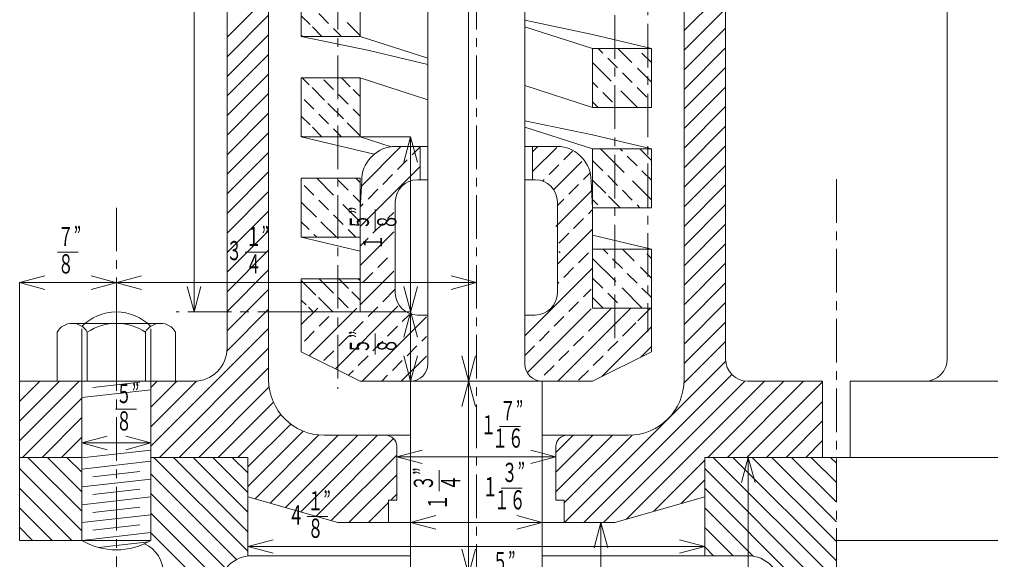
# Model space of a CAD drawing. Units: millimetres, scale not verified. Extents: x -820 to 820, y -580 to 580.
# Drawn here: x -542 to -319.3, y -145.9 to -22 of the extents above; entities that cross this region are included whole.
import ezdxf
from ezdxf.enums import TextEntityAlignment as Align

# ---------------------------------------------------------------- set-up
doc = ezdxf.new("R2010")
doc.units = ezdxf.units.MM
doc.header["$LTSCALE"] = 2
doc.linetypes.add('CHAIN1', pattern=[8, 5, -1, 1, -1])
doc.linetypes.add('DASHED', pattern=[7.5, 6, -1.5])
for name, color, linetype, lineweight in [('0-0_0', 3, 'Continuous', 18), ('0-1_芯', 4, 'CHAIN1', 18), ('0-2_寸法', 2, 'Continuous', 18)]:
    doc.layers.add(name, color=color, linetype=linetype, lineweight=lineweight)
doc.styles.add('ＭＳ ゴシック', font='')
doc.styles.get('ＭＳ ゴシック').set_extended_font_data('MS Gothic')

msp = doc.modelspace()

# ---------------------------------------------------------------- linework, layer by layer
at = {"layer": '0-0_0'}
for p, q in [((-426.132, -100.998), (-426.132, 271.386)), ((-484.87, 221.106), (-484.87, -104.649)), ((-389.62, 221.106), (-389.62, -104.649)), ((-494.395, 218.566), (-494.395, -97.347)), ((-380.095, 218.566), (-380.095, -99.887)), ((-329.295, 218.566), (-329.295, -99.887)), ((-448.357, -100.998), (-448.357, 122.513)), ((-389.62, -24.601), (-380.095, -15.076)), ((-494.395, -26.103), (-484.87, -16.578)), ((-389.62, -29.091), (-380.095, -19.566)), ((-494.395, -30.593), (-484.87, -21.068)), ((-475.376, -23.177), (-477.38, -21.173)), ((-471.117, -22.946), (-473.362, -20.701)), ((-410.604, -25.448), (-426.132, -22.221)), ((-472.641, -25.912), (-474.827, -23.726)), ((-468.151, -25.912), (-469.994, -24.069)), ((-463.886, -25.687), (-466.868, -22.704)), ((-410.604, -28.69), (-426.132, -23.698)), ((-389.62, -33.582), (-380.095, -24.057)), ((-494.395, -35.084), (-484.87, -25.559)), ((-477.131, -25.912), (-477.38, -25.663)), ((-448.357, -30.904), (-463.886, -25.912)), ((-410.604, -25.448), (-397.11, -28.69)), ((-397.11, -28.69), (-410.604, -28.69)), ((-410.604, -28.69), (-410.604, -42.184)), ((-408.255, -29.766), (-409.331, -28.69)), ((-401.611, -31.92), (-404.84, -28.69)), ((-389.62, -38.072), (-380.095, -28.547)), ((-494.395, -39.574), (-484.87, -30.049)), ((-461.851, -29.139), (-448.357, -32.381)), ((-404.887, -33.133), (-407.132, -30.888)), ((-397.11, -31.93), (-399.275, -29.766)), ((-406.319, -36.192), (-410.604, -31.907)), ((-397.11, -36.421), (-400.303, -33.228)), ((-389.62, -42.562), (-380.095, -33.037)), ((-494.395, -44.064), (-484.87, -34.539)), ((-475.59, -37.002), (-477.154, -35.437)), ((-466.156, -37.455), (-468.174, -35.437)), ((-448.357, -40.429), (-463.886, -35.437)), ((-401.52, -36.501), (-403.765, -34.256)), ((-472.085, -40.506), (-474.927, -37.664)), ((-469.994, -38.107), (-472.239, -35.862)), ((-410.604, -42.184), (-426.132, -37.192)), ((-409.377, -37.624), (-410.604, -36.397)), ((-398.152, -39.869), (-400.397, -37.624)), ((-389.62, -47.052), (-380.095, -37.527)), ((-494.395, -48.554), (-484.87, -39.029)), ((-466.626, -41.475), (-468.872, -39.23)), ((-463.886, -39.725), (-465.521, -38.09)), ((-406.01, -40.991), (-408.255, -38.746)), ((-400.327, -42.184), (-404.139, -38.372)), ((-474.484, -42.597), (-476.729, -40.352)), ((-467.74, -44.851), (-471.277, -41.314)), ((-409.307, -42.184), (-410.604, -40.887)), ((-404.817, -42.184), (-404.887, -42.114)), ((-389.62, -51.542), (-380.095, -42.017)), ((-494.395, -53.044), (-484.87, -43.519)), ((-475.376, -46.196), (-477.38, -44.192)), ((-471.117, -45.965), (-473.362, -43.72)), ((-463.886, -44.215), (-465.504, -42.597)), ((-472.641, -48.931), (-474.827, -46.745)), ((-463.886, -48.705), (-466.868, -45.723)), ((-410.604, -48.467), (-426.132, -45.24)), ((-410.604, -51.709), (-426.132, -46.717)), ((-389.62, -56.032), (-380.095, -46.507)), ((-494.395, -57.534), (-484.87, -48.009)), ((-477.131, -48.931), (-477.38, -48.682)), ((-477.38, -48.931), (-460.687, -52.942)), ((-468.151, -48.931), (-469.994, -47.087)), ((-456.784, -51.214), (-463.886, -48.931)), ((-410.604, -48.467), (-397.11, -51.709)), ((-454.553, -51.185), (-463.61, -60.242)), ((-448.357, -51.185), (-456.561, -51.185)), ((-450.063, -51.185), (-451.977, -53.099)), ((-450.135, -58.773), (-450.135, -51.185)), ((-426.132, -51.185), (-417.929, -51.185)), ((-424.354, -58.773), (-424.354, -51.185)), ((-423.122, -51.185), (-424.354, -52.417)), ((-389.62, -60.522), (-380.095, -50.997)), ((-494.395, -62.024), (-484.87, -52.499)), ((-418.807, -51.36), (-424.354, -56.907)), ((-415.184, -52.227), (-417.179, -54.222)), ((-397.11, -51.709), (-410.604, -51.709)), ((-410.604, -51.709), (-410.604, -88.221)), ((-403.316, -57.155), (-408.762, -51.709)), ((-403.765, -52.217), (-404.272, -51.709)), ((-400.397, -55.584), (-402.642, -53.339)), ((-397.11, -54.381), (-399.782, -51.709)), ((-453.1, -54.222), (-455.345, -56.467)), ((-418.301, -55.344), (-420.546, -57.589)), ((-413.047, -54.581), (-419.508, -61.041)), ((-408.255, -56.707), (-410.5, -54.462)), ((-389.62, -65.012), (-380.095, -55.487)), ((-494.395, -66.514), (-484.87, -56.989)), ((-450.135, -55.747), (-463.886, -69.498)), ((-456.467, -57.589), (-458.712, -59.835)), ((-411.162, -57.185), (-412.689, -58.712)), ((-404.887, -60.074), (-407.132, -57.829)), ((-397.11, -58.871), (-399.275, -56.707)), ((-474.484, -62.319), (-476.729, -60.074)), ((-469.967, -62.346), (-473.858, -58.456)), ((-466.626, -61.197), (-468.872, -58.952)), ((-463.886, -59.447), (-464.877, -58.456)), ((-463.886, -58.456), (-463.886, -89.092)), ((-463.886, -65.271), (-463.542, -59.012)), ((-450.751, -58.773), (-448.357, -58.773)), ((-423.739, -58.773), (-426.132, -58.773)), ((-421.669, -58.712), (-422.027, -59.07)), ((-413.811, -59.835), (-416.056, -62.08)), ((-410.604, -65.271), (-410.947, -59.012)), ((-407.588, -61.863), (-410.604, -58.848)), ((-397.11, -63.361), (-401.463, -59.008)), ((-389.62, -69.503), (-380.095, -59.978)), ((-494.395, -71.005), (-484.87, -61.48)), ((-463.886, -63.937), (-465.504, -62.319)), ((-459.835, -60.957), (-462.08, -63.202)), ((-410.82, -61.333), (-418.994, -69.508)), ((-401.52, -63.442), (-403.765, -61.197)), ((-473.913, -67.381), (-477.38, -63.914)), ((-471.117, -65.687), (-473.362, -63.442)), ((-463.886, -68.428), (-467.86, -64.454)), ((-463.203, -64.325), (-463.886, -65.008)), ((-455.831, -84.721), (-455.831, -63.853)), ((-417.179, -63.202), (-418.659, -64.682)), ((-418.659, -84.721), (-418.659, -63.853)), ((-409.377, -64.564), (-410.604, -63.338)), ((-404.249, -65.203), (-406.934, -62.517)), ((-399.759, -65.203), (-400.397, -64.564)), ((-389.62, -73.993), (-380.095, -64.468)), ((-494.395, -75.495), (-484.87, -65.97)), ((-456.166, -66.268), (-457.59, -67.692)), ((-410.604, -65.607), (-411.566, -66.57)), ((-475.607, -70.177), (-477.38, -68.404)), ((-469.344, -71.95), (-472.895, -68.399)), ((-467.749, -69.055), (-469.994, -66.809)), ((-458.712, -68.815), (-460.958, -71.06)), ((-412.689, -67.692), (-414.934, -69.937)), ((-389.62, -78.483), (-380.095, -68.958)), ((-494.395, -79.985), (-484.87, -70.46)), ((-464.854, -71.95), (-466.626, -70.177)), ((-456.166, -70.759), (-463.886, -78.478)), ((-410.604, -70.097), (-418.659, -78.153)), ((-416.056, -71.06), (-418.301, -73.305)), ((-477.38, -71.95), (-463.886, -75.192)), ((-477.38, -71.95), (-463.886, -71.95)), ((-473.834, -71.95), (-474.484, -71.3)), ((-462.08, -72.182), (-463.886, -73.988)), ((-410.604, -71.485), (-397.11, -74.728)), ((-389.62, -82.973), (-380.095, -73.448)), ((-494.395, -84.475), (-484.87, -74.95)), ((-418.323, -75.249), (-418.022, -75.55)), ((-411.566, -75.55), (-413.811, -77.795)), ((-397.11, -74.728), (-410.604, -74.728)), ((-407.132, -75.79), (-408.194, -74.728)), ((-401.054, -77.378), (-403.704, -74.728)), ((-397.11, -74.728), (-397.11, -98.222)), ((-457.59, -76.673), (-459.835, -78.918)), ((-405.29, -82.122), (-410.604, -76.808)), ((-403.765, -79.157), (-406.01, -76.912)), ((-397.11, -76.832), (-398.152, -75.79)), ((-389.62, -87.463), (-380.095, -77.938)), ((-494.395, -88.965), (-484.87, -79.44)), ((-456.166, -79.739), (-463.886, -87.459)), ((-460.958, -80.04), (-463.203, -82.285)), ((-410.604, -79.078), (-426.132, -94.606)), ((-414.934, -78.918), (-417.179, -81.163)), ((-397.11, -81.322), (-399.637, -78.795)), ((-477.38, -81.475), (-477.38, -98.222)), ((-463.886, -81.475), (-477.38, -81.475)), ((-474.026, -85.228), (-477.38, -81.875)), ((-469.994, -84.77), (-473.289, -81.475)), ((-466.556, -83.718), (-468.799, -81.475)), ((-463.886, -81.898), (-464.309, -81.475)), ((-418.301, -82.285), (-418.659, -82.643)), ((-408.255, -83.647), (-410.5, -81.402)), ((-400.397, -82.525), (-402.642, -80.28)), ((-494.395, -93.455), (-484.87, -83.93)), ((-463.886, -86.388), (-465.805, -84.469)), ((-455.831, -83.894), (-458.712, -86.775)), ((-410.939, -83.903), (-412.689, -85.653)), ((-399.191, -88.221), (-403.836, -83.576)), ((-397.11, -85.812), (-399.275, -83.647)), ((-389.62, -91.953), (-380.095, -82.428)), ((-476.271, -87.473), (-477.38, -86.365)), ((-470.162, -89.092), (-473.469, -85.785)), ((-466.626, -88.138), (-468.872, -85.892)), ((-413.811, -86.775), (-416.056, -89.02)), ((-408.171, -88.221), (-410.604, -85.789)), ((-404.887, -87.015), (-407.132, -84.77)), ((-494.42, -97.971), (-484.87, -88.42)), ((-473.629, -88.221), (-477.38, -91.972)), ((-474.652, -89.092), (-475.762, -87.982)), ((-464.649, -88.221), (-475.559, -99.132)), ((-455.251, -87.804), (-469.572, -102.125)), ((-459.835, -87.898), (-462.08, -90.143)), ((-410.939, -88.393), (-425.574, -103.028)), ((-401.787, -88.221), (-418.532, -104.967)), ((-406.277, -88.221), (-411.566, -93.51)), ((-410.604, -88.221), (-397.11, -88.221)), ((-403.681, -88.221), (-403.765, -88.138)), ((-397.297, -88.221), (-400.181, -91.105)), ((-389.62, -96.443), (-380.095, -86.918)), ((-477.38, -89.092), (-463.886, -89.092)), ((-471.06, -90.143), (-473.305, -92.388)), ((-463.203, -91.265), (-465.448, -93.51)), ((-448.693, -90.226), (-463.434, -104.967)), ((-452.677, -89.72), (-454.222, -91.265)), ((-448.357, -89.801), (-450.751, -89.801)), ((-426.132, -89.801), (-423.739, -89.801)), ((-417.179, -90.143), (-419.424, -92.388)), ((-529.504, -91.712), (-510.085, -91.712)), ((-511.857, -119.898), (-484.87, -92.91)), ((-474.428, -93.51), (-476.673, -95.756)), ((-455.345, -92.388), (-457.59, -94.633)), ((-420.546, -93.51), (-422.791, -95.756)), ((-397.11, -92.525), (-408.501, -103.916)), ((-400.689, -91.614), (-403.708, -94.633)), ((-389.62, -100.933), (-380.095, -91.408)), ((-533.38, -104.967), (-533.38, -93.731)), ((-526.449, -104.967), (-526.449, -93.731)), ((-513.14, -104.967), (-513.14, -93.731)), ((-506.21, -104.967), (-506.21, -93.731)), ((-466.57, -94.633), (-468.815, -96.878)), ((-458.712, -95.756), (-460.958, -98.001)), ((-448.693, -94.716), (-449.732, -95.756)), ((-412.689, -94.633), (-414.934, -96.878)), ((-404.831, -95.756), (-407.076, -98.001)), ((-509.899, -122.429), (-484.87, -97.401)), ((-450.855, -96.878), (-453.1, -99.123)), ((-423.914, -96.878), (-426.132, -99.096)), ((-397.11, -97.015), (-399.524, -99.429)), ((-389.645, -105.449), (-380.095, -95.899)), ((-463.886, -104.967), (-477.38, -98.222)), ((-469.938, -98.001), (-472.183, -100.246)), ((-462.08, -99.123), (-464.325, -101.368)), ((-448.693, -99.206), (-454.453, -104.967)), ((-416.056, -98.001), (-418.301, -100.246)), ((-410.604, -104.967), (-397.11, -98.222)), ((-408.199, -99.123), (-410.444, -101.368)), ((-505.408, -122.429), (-484.87, -101.891)), ((-454.222, -100.246), (-456.467, -102.491)), ((-419.424, -101.368), (-421.669, -103.613)), ((-417.058, -137.352), (-380.072, -100.366)), ((-465.448, -102.491), (-466.578, -103.621)), ((-457.59, -103.613), (-458.943, -104.967)), ((-411.566, -102.491), (-413.811, -104.736)), ((-412.568, -137.352), (-378.651, -103.435)), ((-502.015, -104.967), (-542.02, -104.967)), ((-542.02, -104.967), (-542.02, -141.479)), ((-542.02, -105.159), (-541.827, -104.967)), ((-542.02, -109.649), (-537.337, -104.967)), ((-542.02, -114.139), (-532.847, -104.967)), ((-542.02, -118.63), (-528.357, -104.967)), ((-527.732, -104.967), (-527.732, -141.479)), ((-514.397, -105.185), (-525.192, -106.407)), ((-511.857, -115.408), (-501.391, -104.941)), ((-511.857, -104.967), (-511.857, -141.479)), ((-511.857, -106.428), (-510.397, -104.967)), ((-511.857, -110.918), (-505.906, -104.967)), ((-500.918, -122.429), (-484.765, -106.276)), ((-410.604, -104.967), (-463.886, -104.967)), ((-452.326, -104.967), (-452.326, -149.258)), ((-422.164, -104.967), (-422.164, -149.258)), ((-408.078, -137.352), (-375.652, -104.927)), ((-402.829, -136.593), (-371.203, -104.967)), ((-384.175, -122.429), (-366.712, -104.967)), ((-379.685, -122.429), (-362.222, -104.967)), ((-375.195, -122.429), (-357.87, -105.104)), ((-357.87, -104.967), (-375.015, -104.967)), ((-357.87, -104.967), (-357.87, -122.429)), ((-351.52, -104.967), (-351.52, -122.429)), ((-541.329, -122.429), (-527.732, -108.832)), ((-511.857, -106.942), (-527.732, -108.74)), ((-496.428, -122.429), (-483.785, -109.786)), ((-370.705, -122.429), (-357.87, -109.595)), ((-536.839, -122.429), (-527.732, -113.322)), ((-491.938, -122.429), (-482.089, -112.58)), ((-489.632, -124.614), (-479.812, -114.793)), ((-366.214, -122.429), (-357.87, -114.085)), ((-532.349, -122.429), (-527.732, -117.812)), ((-489.632, -129.104), (-476.946, -116.417)), ((-487.985, -131.946), (-473.334, -117.296)), ((-484.49, -132.941), (-468.897, -117.349)), ((-480.994, -133.936), (-464.407, -117.349)), ((-477.499, -134.931), (-459.917, -117.349)), ((-472.17, -117.349), (-452.326, -117.349)), ((-402.32, -117.349), (-422.164, -117.349)), ((-418.989, -121.322), (-415.016, -117.349)), ((-418.989, -125.812), (-410.526, -117.349)), ((-418.989, -130.302), (-406.036, -117.349)), ((-417.084, -132.887), (-401.52, -117.324)), ((-474.004, -135.926), (-456.208, -118.131)), ((-455.501, -119.889), (-455.501, -132.272)), ((-418.989, -119.889), (-418.989, -132.272)), ((-361.724, -122.429), (-357.87, -118.575)), ((-527.732, -122.429), (-542.02, -122.429)), ((-527.732, -134.795), (-540.098, -122.429)), ((-527.732, -130.305), (-535.608, -122.429)), ((-527.732, -125.815), (-531.118, -122.429)), ((-527.859, -122.429), (-527.732, -122.303)), ((-511.857, -120.765), (-527.732, -122.563)), ((-489.632, -122.429), (-511.857, -122.429)), ((-489.632, -143.967), (-511.17, -122.429)), ((-489.632, -139.477), (-506.68, -122.429)), ((-489.632, -134.987), (-502.19, -122.429)), ((-489.632, -130.497), (-497.7, -122.429)), ((-489.632, -126.007), (-493.21, -122.429)), ((-489.632, -122.429), (-489.632, -144.972)), ((-470.509, -136.921), (-455.501, -121.913)), ((-384.857, -122.429), (-384.857, -144.972)), ((-189.864, -122.429), (-384.857, -122.429)), ((-354.695, -150.678), (-382.943, -122.429)), ((-354.695, -146.188), (-378.453, -122.429)), ((-354.695, -141.698), (-373.963, -122.429)), ((-354.695, -137.207), (-369.473, -122.429)), ((-354.695, -132.717), (-364.983, -122.429)), ((-354.695, -128.227), (-360.493, -122.429)), ((-354.695, -123.737), (-356.003, -122.429)), ((-511.857, -123.321), (-527.732, -125.119)), ((-396.552, -134.806), (-384.857, -123.112)), ((-527.732, -139.285), (-542.02, -124.997)), ((-514.397, -125.654), (-525.192, -126.877)), ((-492.252, -145.837), (-511.857, -126.232)), ((-466.449, -137.352), (-455.501, -126.404)), ((-354.695, -155.168), (-384.857, -125.005)), ((-511.857, -127.411), (-527.732, -129.209)), ((-390.275, -133.02), (-384.857, -127.602)), ((-530.028, -141.479), (-542.02, -129.488)), ((-514.397, -129.744), (-525.192, -130.967)), ((-494.678, -147.902), (-511.857, -130.723)), ((-456.879, -132.272), (-455.501, -130.894)), ((-354.695, -159.658), (-384.857, -129.496)), ((-511.857, -131.501), (-527.732, -133.299)), ((-468.995, -137.352), (-489.632, -131.478)), ((-461.959, -137.352), (-457.406, -132.799)), ((-457.406, -132.272), (-457.406, -137.352)), ((-457.406, -132.272), (-455.501, -132.272)), ((-417.084, -132.272), (-418.989, -132.272)), ((-417.084, -132.272), (-417.084, -137.352)), ((-405.495, -137.352), (-384.857, -131.478)), ((-534.518, -141.479), (-542.02, -133.978)), ((-511.857, -135.591), (-527.732, -137.389)), ((-514.397, -133.834), (-525.192, -135.057)), ((-496.114, -150.956), (-511.857, -135.213)), ((-373.769, -145.074), (-384.857, -133.986)), ((-514.397, -137.924), (-525.192, -139.147)), ((-468.995, -137.352), (-452.326, -137.352)), ((-457.469, -137.352), (-457.406, -137.289)), ((-405.495, -137.352), (-422.164, -137.352)), ((-539.008, -141.479), (-542.02, -138.468)), ((-511.857, -139.681), (-527.732, -141.479)), ((-496.301, -155.259), (-511.857, -139.703)), ((-378.361, -144.972), (-384.857, -138.476)), ((-511.857, -141.479), (-542.02, -141.479)), ((-512.408, -141.789), (-523.912, -143.092)), ((-354.695, -141.479), (-189.864, -141.479)), ((-382.851, -144.972), (-384.857, -142.966)), ((-488.68, -144.972), (-452.326, -144.972)), ((-375.015, -144.972), (-422.164, -144.972))]:
    msp.add_line(p, q, dxfattribs=at)
at = {"layer": '0-0_0', "color": 1, "linetype": 'DASHED'}
for p, q in [((-527.732, -104.967), (-527.732, -92.458)), ((-511.857, -104.967), (-511.857, -92.458))]:
    msp.add_line(p, q, dxfattribs=at)
at = {"layer": '0-0_0'}
for points in [[(-461.851, -29.139), (-477.38, -25.912), (-463.886, -25.912), (-463.886, -12.418), (-477.38, -12.418), (-477.38, -25.912)], [(-410.604, -42.184), (-397.11, -42.184), (-397.11, -28.69)], [(-410.604, -65.203), (-397.11, -65.203), (-397.11, -51.709)], [(-463.886, -58.456), (-477.38, -58.456), (-477.38, -71.95)], [(-351.52, -104.967), (-189.864, -104.967), (-189.864, -141.479)]]:
    msp.add_lwpolyline(points, dxfattribs=at)
msp.add_lwpolyline([(-477.38, -48.931), (-463.886, -48.931), (-463.886, -35.437), (-477.38, -35.437)], close=True, dxfattribs=at)
for centre, radius, start, end in [((-455.668, -59.009), 7.874, 96.51152, 180.02487), ((-418.822, -59.009), 7.874, 359.97513, 83.48848), ((-450.751, -63.853), 5.08, 90, 180), ((-423.739, -63.853), 5.08, 0, 90), ((-450.751, -84.721), 5.08, 180, 270), ((-423.739, -84.721), 5.08, 270, 0), ((-519.795, -100.133), 11.041, 44.03734, 135.96266), ((-529.915, -95.696), 3.984, 29.56096, 150.43904), ((-519.795, -103.691), 11.979, 56.2527, 123.7473), ((-509.675, -95.696), 3.984, 29.56096, 150.43904), ((-502.015, -97.347), 7.62, 270, 0), ((-375.015, -99.887), 5.08, 180, 270), ((-334.375, -99.887), 5.08, 270, 0), ((-452.326, -100.998), 3.969, 270, 0), ((-422.164, -100.998), 3.969, 180, 270), ((-472.17, -104.649), 12.7, 180, 270), ((-402.32, -104.649), 12.7, 270, 0), ((-458.041, -119.889), 2.54, 0, 90), ((-416.449, -119.889), 2.54, 90, 180), ((-519.795, -128.003), 15.64, 239.50157, 300.49843), ((-516.62, -149.099), 7.62, 360, 64.25754), ((-488.68, -152.592), 7.62, 90, 180), ((-375.015, -152.592), 7.62, 0, 90)]:
    msp.add_arc(centre, radius, start, end, dxfattribs=at)
at = {"layer": '0-1_芯'}
for p, q in [((-468.995, 417.665), (-468.995, -106.715)), ((-437.245, 417.665), (-437.245, -255.436)), ((-405.495, 218.915), (-405.495, -95.329)), ((-397.904, 216.949), (-397.904, -93.659)), ((-354.695, -58.658), (-354.695, -532.107)), ((-519.795, -65.193), (-519.795, -159.9)), ((-477.38, -89.092), (-506.046, -89.092))]:
    msp.add_line(p, q, dxfattribs=at)
at = {"layer": '0-2_寸法'}
for p, q in [((-439.028, -203.233), (-439.028, 403.322)), ((-501.985, -89.092), (-501.985, 212.533)), ((-463.886, -48.931), (-452.32, -48.931)), ((-452.32, -48.931), (-453.873, -54.726)), ((-452.32, -48.931), (-450.767, -54.726)), ((-460.444, -70.402), (-460.444, -65.593)), ((-533.326, -75.405), (-528.517, -75.405)), ((-490.249, -75.405), (-485.44, -75.405)), ((-542.02, -82.359), (-536.224, -80.806)), ((-542.02, -104.967), (-542.02, -82.359)), ((-437.245, -82.359), (-542.02, -82.359)), ((-542.02, -82.359), (-536.224, -83.912)), ((-513.999, -80.806), (-525.59, -83.912)), ((-513.999, -83.912), (-525.59, -80.806)), ((-519.795, -104.967), (-519.795, -82.359)), ((-437.245, -82.359), (-443.04, -80.806)), ((-437.245, -82.359), (-443.04, -83.912)), ((-501.985, -89.092), (-503.538, -83.296)), ((-501.985, -89.092), (-500.432, -83.296)), ((-450.767, -94.887), (-453.873, -83.296)), ((-453.873, -94.887), (-450.767, -83.296)), ((-463.886, -89.092), (-452.32, -89.092)), ((-460.444, -98.842), (-460.444, -94.033)), ((-452.32, -104.967), (-450.767, -99.171)), ((-437.475, -110.762), (-440.581, -99.171)), ((-440.581, -110.762), (-437.475, -99.171)), ((-519.983, -111.416), (-515.174, -111.416)), ((-431.942, -115.341), (-427.133, -115.341)), ((-511.857, -119.131), (-517.653, -117.579)), ((-527.732, -119.131), (-521.937, -120.684)), ((-511.857, -119.131), (-517.653, -120.684)), ((-455.501, -122.298), (-449.705, -120.745)), ((-455.501, -122.298), (-418.989, -122.298)), ((-455.501, -122.298), (-449.705, -123.851)), ((-418.989, -122.298), (-424.784, -120.745)), ((-418.989, -122.298), (-424.784, -123.851)), ((-374.885, -122.429), (-376.438, -128.225)), ((-374.885, -122.429), (-373.332, -128.225)), ((-374.885, -370.079), (-374.885, -122.429)), ((-445.784, -130.205), (-445.784, -125.396)), ((-431.543, -129.496), (-426.734, -129.496)), ((-452.326, -137.352), (-446.53, -135.799)), ((-422.164, -137.352), (-427.959, -135.799)), ((-476.075, -136.02), (-471.266, -136.02)), ((-452.326, -137.352), (-422.164, -137.352)), ((-452.326, -137.352), (-446.53, -138.905)), ((-422.164, -137.352), (-427.959, -138.905)), ((-408.67, -137.352), (-410.223, -143.147)), ((-408.67, -137.352), (-407.117, -143.147)), ((-408.67, -188.152), (-408.67, -137.352)), ((-489.632, -142.864), (-483.837, -141.311)), ((-384.857, -142.864), (-390.653, -141.311)), ((-489.632, -142.864), (-483.837, -144.416)), ((-440.581, -143.463), (-437.475, -155.054)), ((-437.475, -143.463), (-440.581, -155.054))]:
    msp.add_line(p, q, dxfattribs=at)
for points in [[(-452.32, -48.931), (-452.32, -104.967), (-453.873, -99.171)], [(-511.857, -119.131), (-527.732, -119.131), (-521.937, -117.579)], [(-489.632, -142.864), (-384.857, -142.864), (-390.653, -144.416)]]:
    msp.add_lwpolyline(points, dxfattribs=at)

# ---------------------------------------------------------------- texts
at = {"layer": '0-2_寸法', "style": 'ＭＳ ゴシック', "width": 0.6}
for s, p in [('５”', (-460.537, -70.273)), ('８', (-454.258, -70.253)), ('１', (-457.524, -74.928)), ('５”', (-460.537, -98.713)), ('８', (-454.258, -98.693)), ('３”', (-445.877, -130.076)), ('４', (-439.598, -130.056)), ('１', (-442.631, -134.519))]:
    msp.add_text(s, height=4.399, rotation=90, dxfattribs=at).set_placement(p, align=Align.BOTTOM_LEFT)
for s, p in [('７”', (-533.197, -75.312)), ('１”', (-490.12, -75.312)), ('３', (-494.563, -78.558)), ('８', (-533.177, -81.591)), ('４', (-490.1, -81.591)), ('５”', (-519.854, -111.323)), ('７”', (-431.813, -115.249)), ('８', (-519.834, -117.602)), ('１', (-436.256, -118.494)), ('１６', (-433.593, -121.527)), ('３”', (-431.414, -129.403)), ('１', (-435.857, -132.649)), ('１”', (-475.946, -135.927)), ('１６', (-433.194, -135.682)), ('４', (-480.389, -139.173)), ('８', (-475.926, -142.206)), ('５”', (-433.583, -149.85))]:
    msp.add_text(s, height=4.399, dxfattribs=at).set_placement(p, align=Align.BOTTOM_LEFT)

doc.saveas('drawing.dxf')
